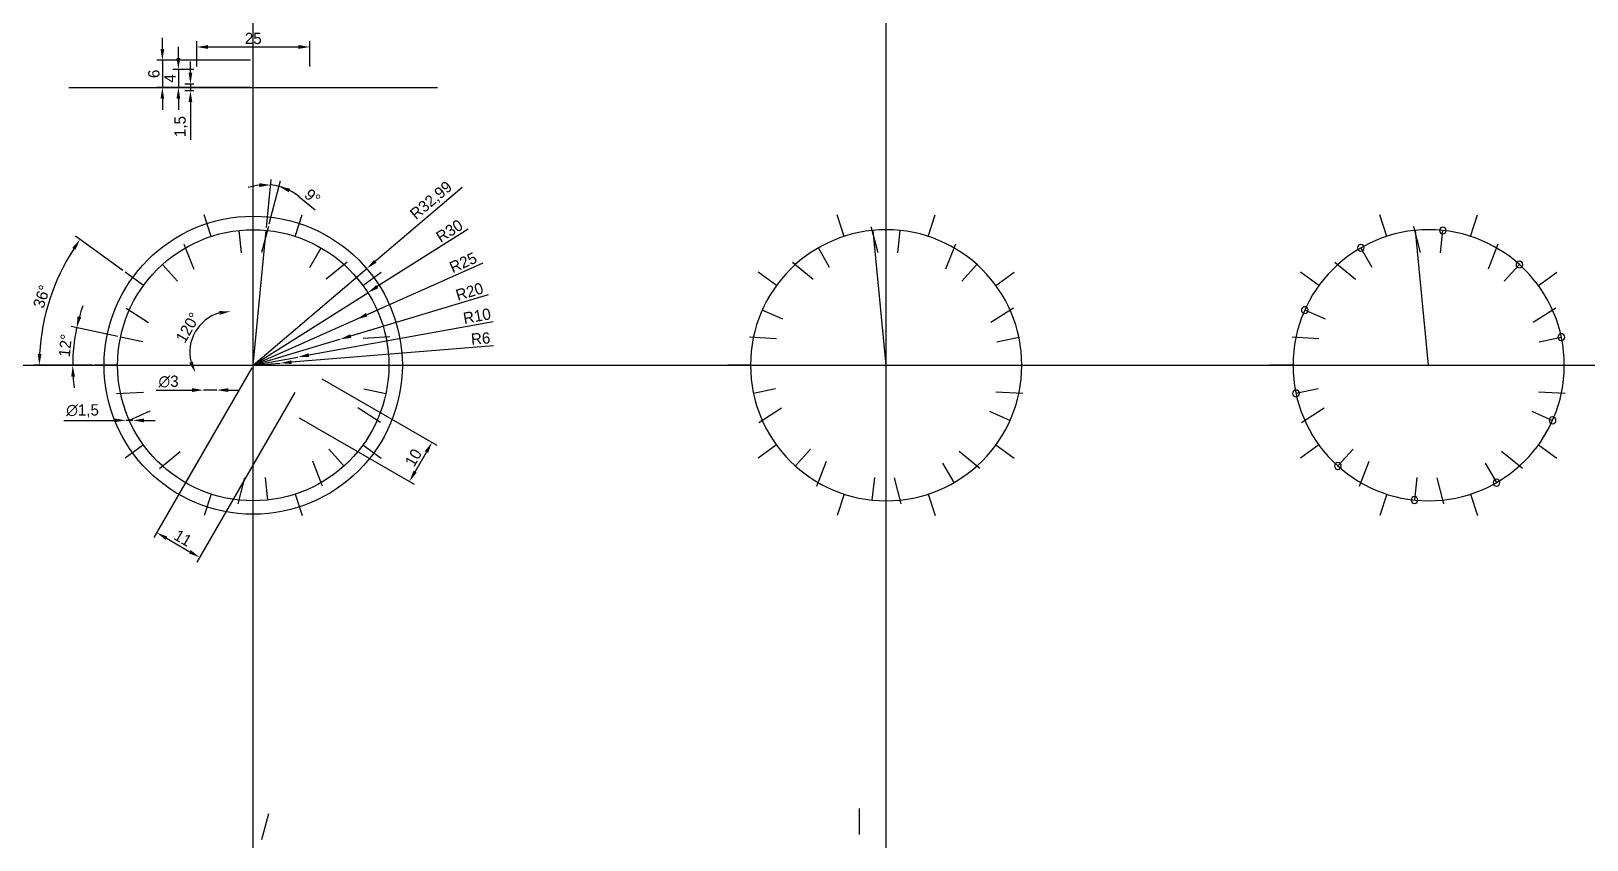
# Model space of a CAD drawing. Header units: millimetres. Extents: x 66 to 410, y 100 to 279.
import ezdxf

# ---------------------------------------------------------------- set-up
doc = ezdxf.new("R2010")
doc.units = ezdxf.units.MM
doc.dimstyles.new('ISO-25', dxfattribs={"dimtxt": 2.5, "dimasz": 2.5, "dimexe": 1.25, "dimexo": 0.625, "dimtad": 1, "dimtxsty": 'Standard', "dimcen": 2.5, "dimadec": 0, "dimazin": 0, "dimtfac": 1, "dimtmove": 0, "dimatfit": 3, "dimfxl": 0, "dimarcsym": 0})

# ---------------------------------------------------------------- blocks, each defined once
blk = doc.blocks.new('*D2')
at = {"color": 0, "lineweight": -2}
for p, q in [((117.94, 235.48), (118.97, 246.15)), ((118.51, 236.28), (121.01, 245.79)), ((125.15, 242.3), (128.68, 239.39))]:
    blk.add_line(p, q, dxfattribs=at)
for start, end in [(96.787, 109.0884), (75.2952, 84.4856), (50.5477, 75.2952), (50.6924, 62.9938)]:
    blk.add_arc((117.73, 233.3), 11.67, start, end, dxfattribs=at)
at = {"color": 0}
for points in [[(116.35, 245.3), (116.36, 244.46), (118.85, 244.91)], [(122.88, 243.3), (123.18, 244.08), (120.69, 244.58)]]:
    blk.add_solid(points, dxfattribs=at)
at = {"layer": 'Defpoints', "color": 0}
for p in [(119.47, 244.83), (117.88, 234.86), (118.36, 235.67), (116.85, 229.93), (115, 205)]:
    blk.add_point(p, dxfattribs=at)
at = {"color": 0, "insert": (128.11, 242.3), "char_height": 2.5, "attachment_point": 5, "rotation": 320.5477}
blk.add_mtext('9°', dxfattribs=at)
blk = doc.blocks.new('*D3')
at = {"color": 0, "lineweight": -2}
for p, q in [((168.15, 209.26), (123.47, 205.68)), ((115, 205), (120.98, 205.48))]:
    blk.add_line(p, q, dxfattribs=at)
at = {"color": 0}
blk.add_solid([(123.44, 206.09), (123.51, 205.26), (120.98, 205.48)], dxfattribs=at)
at = {"layer": 'Defpoints', "color": 0}
for p in [(115, 205), (120.98, 205.48)]:
    blk.add_point(p, dxfattribs=at)
at = {"color": 0, "insert": (165.3, 210.91), "char_height": 2.5, "attachment_point": 5, "rotation": 4.5802}
blk.add_mtext('R6', dxfattribs=at)
blk = doc.blocks.new('*D4')
at = {"color": 0, "lineweight": -2}
for p, q in [((168.11, 214.64), (127.3, 207.23)), ((115, 205), (124.84, 206.79))]:
    blk.add_line(p, q, dxfattribs=at)
at = {"color": 0}
blk.add_solid([(127.22, 207.64), (127.37, 206.82), (124.84, 206.79)], dxfattribs=at)
at = {"layer": 'Defpoints', "color": 0}
for p in [(124.84, 206.79), (115, 205)]:
    blk.add_point(p, dxfattribs=at)
at = {"color": 0, "insert": (164.49, 215.89), "char_height": 2.5, "attachment_point": 5, "rotation": 10.2853}
blk.add_mtext('R10', dxfattribs=at)
blk = doc.blocks.new('*D5')
at = {"color": 0, "lineweight": -2}
for p, q in [((166.97, 220.56), (136.55, 211.46)), ((115, 205), (134.16, 210.74))]:
    blk.add_line(p, q, dxfattribs=at)
at = {"color": 0}
blk.add_solid([(136.43, 211.85), (136.67, 211.06), (134.16, 210.74)], dxfattribs=at)
at = {"layer": 'Defpoints', "color": 0}
for p in [(134.16, 210.74), (115, 205)]:
    blk.add_point(p, dxfattribs=at)
at = {"color": 0, "insert": (162.84, 221.29), "char_height": 2.5, "attachment_point": 5, "rotation": 16.6725}
blk.add_mtext('R20', dxfattribs=at)
blk = doc.blocks.new('*D6')
at = {"color": 0, "lineweight": -2}
for p, q in [((162.57, 235.14), (142.45, 222.4)), ((115, 205), (140.34, 221.06))]:
    blk.add_line(p, q, dxfattribs=at)
at = {"color": 0}
blk.add_solid([(142.23, 222.75), (142.68, 222.04), (140.34, 221.06)], dxfattribs=at)
at = {"layer": 'Defpoints', "color": 0}
for p in [(140.34, 221.06), (115, 205)]:
    blk.add_point(p, dxfattribs=at)
at = {"color": 0, "insert": (158.4, 234.72), "char_height": 2.5, "attachment_point": 5, "rotation": 32.3602}
blk.add_mtext('R30', dxfattribs=at)
blk = doc.blocks.new('*D7')
at = {"color": 0, "lineweight": -2}
for p, q in [((93.56, 199.5), (101.47, 199.5)), ((106.97, 199.5), (103.97, 199.5)), ((109.47, 199.5), (111.97, 199.5))]:
    blk.add_line(p, q, dxfattribs=at)
at = {"color": 0}
for points in [[(101.47, 199.92), (101.47, 199.08), (103.97, 199.5)], [(109.47, 199.92), (109.47, 199.08), (106.97, 199.5)]]:
    blk.add_solid(points, dxfattribs=at)
at = {"layer": 'Defpoints', "color": 0}
for p in [(103.97, 199.5), (106.97, 199.5)]:
    blk.add_point(p, dxfattribs=at)
at = {"color": 0, "insert": (96.27, 201.38), "char_height": 2.5, "attachment_point": 5}
blk.add_mtext('∅3', dxfattribs=at)
blk = doc.blocks.new('*D8')
at = {"color": 0, "lineweight": -2}
for p, q in [((73.08, 192.8), (84.34, 192.8)), ((88.34, 192.8), (86.84, 192.8)), ((90.84, 192.8), (93.34, 192.8))]:
    blk.add_line(p, q, dxfattribs=at)
at = {"color": 0}
for points in [[(84.34, 193.21), (84.34, 192.38), (86.84, 192.8)], [(90.84, 193.21), (90.84, 192.38), (88.34, 192.8)]]:
    blk.add_solid(points, dxfattribs=at)
at = {"layer": 'Defpoints', "color": 0}
for p in [(86.84, 192.8), (88.34, 192.8)]:
    blk.add_point(p, dxfattribs=at)
at = {"color": 0, "insert": (77.25, 194.88), "char_height": 2.5, "attachment_point": 5}
blk.add_mtext('∅1,5', dxfattribs=at)
blk = doc.blocks.new('*D9')
at = {"color": 0, "lineweight": -2}
for p, q in [((130.18, 202.01), (155.63, 187.31)), ((125.18, 193.35), (150.63, 178.65)), ((150.8, 181.44), (153.3, 185.77))]:
    blk.add_line(p, q, dxfattribs=at)
at = {"color": 0}
for points in [[(152.94, 185.98), (153.66, 185.56), (154.55, 187.94)], [(150.44, 181.65), (151.16, 181.23), (149.55, 179.28)]]:
    blk.add_solid(points, dxfattribs=at)
at = {"layer": 'Defpoints', "color": 0}
for p in [(129.64, 202.32), (124.64, 193.66), (154.55, 187.94)]:
    blk.add_point(p, dxfattribs=at)
at = {"color": 0, "insert": (150.43, 184.54), "char_height": 2.5, "attachment_point": 5, "rotation": 60}
blk.add_mtext('10', dxfattribs=at)
blk = doc.blocks.new('*D10')
at = {"color": 0, "lineweight": -2}
for p, q in [((114.69, 204.46), (92.99, 166.88)), ((124.21, 198.96), (102.52, 161.38)), ((95.78, 166.72), (100.98, 163.72))]:
    blk.add_line(p, q, dxfattribs=at)
at = {"color": 0}
for points in [[(95.99, 167.08), (95.58, 166.36), (93.62, 167.97)], [(101.19, 164.08), (100.77, 163.36), (103.15, 162.47)]]:
    blk.add_solid(points, dxfattribs=at)
at = {"layer": 'Defpoints', "color": 0}
for p in [(115, 205), (124.53, 199.5), (103.15, 162.47)]:
    blk.add_point(p, dxfattribs=at)
at = {"color": 0, "insert": (99.45, 166.76), "char_height": 2.5, "attachment_point": 5, "rotation": 330}
blk.add_mtext('11', dxfattribs=at)
blk = doc.blocks.new('*D11')
at = {"color": 0, "lineweight": -2}
for p, q in [((85.04, 211.37), (74.72, 213.56)), ((79.37, 205), (73.82, 205))]:
    blk.add_line(p, q, dxfattribs=at)
for start, end in [(160.8237, 164.4118), (168, 180), (183.5882, 187.1763)]:
    blk.add_arc((115, 205), 39.93, start, end, dxfattribs=at)
at = {"color": 0}
for points in [[(76.95, 215.63), (76.14, 215.83), (75.95, 213.3)], [(74.74, 202.49), (75.57, 202.51), (75.07, 205)]]:
    blk.add_solid(points, dxfattribs=at)
at = {"layer": 'Defpoints', "color": 0}
for p in [(75.46, 210.56), (85.66, 211.24), (90.55, 210.2), (80, 205), (85, 205)]:
    blk.add_point(p, dxfattribs=at)
at = {"color": 0, "insert": (73.43, 209.37), "char_height": 2.5, "attachment_point": 5, "rotation": 84}
blk.add_mtext('12°', dxfattribs=at)
blk = doc.blocks.new('*D12')
at = {"color": 0, "lineweight": -2}
for p, q in [((86.18, 225.94), (75.7, 233.55)), ((79.37, 205), (66.43, 205))]:
    blk.add_line(p, q, dxfattribs=at)
blk.add_arc((115, 205), 47.32, 147.0272, 176.9728, dxfattribs=at)
at = {"color": 0}
for points in [[(74.96, 230.99), (75.64, 230.52), (76.72, 232.82)], [(68.16, 207.49), (67.33, 207.51), (67.68, 205)]]:
    blk.add_solid(points, dxfattribs=at)
at = {"layer": 'Defpoints', "color": 0}
for p in [(71.77, 224.25), (86.68, 225.57), (90.73, 222.63), (80, 205), (85, 205)]:
    blk.add_point(p, dxfattribs=at)
at = {"color": 0, "insert": (68.21, 220.2), "char_height": 2.5, "attachment_point": 5, "rotation": 72}
blk.add_mtext('36°', dxfattribs=at)
blk = doc.blocks.new('*D13')
at = {"color": 0, "lineweight": -2}
for p, q in [((161.19, 244.37), (142.01, 228.02)), ((115, 205), (140.1, 226.4))]:
    blk.add_line(p, q, dxfattribs=at)
at = {"color": 0}
blk.add_solid([(141.74, 228.33), (142.28, 227.7), (140.1, 226.4)], dxfattribs=at)
at = {"layer": 'Defpoints', "color": 0}
for p in [(140.1, 226.4), (115, 205)]:
    blk.add_point(p, dxfattribs=at)
at = {"color": 0, "insert": (154.45, 241.36), "char_height": 2.5, "attachment_point": 5, "rotation": 40.4397}
blk.add_mtext('R32,99', dxfattribs=at)
blk = doc.blocks.new('*D14')
at = {"color": 0, "lineweight": -2}
for p, q in [((165.81, 227.62), (140.12, 216.19)), ((115, 205), (137.84, 215.17))]:
    blk.add_line(p, q, dxfattribs=at)
at = {"color": 0}
blk.add_solid([(139.95, 216.57), (140.29, 215.8), (137.84, 215.17)], dxfattribs=at)
at = {"layer": 'Defpoints', "color": 0}
for p in [(137.84, 215.17), (115, 205)]:
    blk.add_point(p, dxfattribs=at)
at = {"color": 0, "insert": (161.43, 227.72), "char_height": 2.5, "attachment_point": 5, "rotation": 24}
blk.add_mtext('R25', dxfattribs=at)
blk = doc.blocks.new('*D15')
at = {"color": 0, "lineweight": -2}
blk.add_arc((110, 207.89), 9.03, 105.9089, 194.0911, dxfattribs=at)
at = {"color": 0}
for points in [[(107.47, 216.99), (107.58, 216.16), (110, 216.92)], [(101.63, 205.84), (100.85, 205.53), (102.18, 203.37)]]:
    blk.add_solid(points, dxfattribs=at)
at = {"layer": 'Defpoints', "color": 0}
for p in [(110, 224.36), (104.19, 214.81), (110, 213.66), (105, 205), (95.73, 199.65)]:
    blk.add_point(p, dxfattribs=at)
at = {"color": 0, "insert": (100.55, 213.34), "char_height": 2.5, "attachment_point": 5, "rotation": 60}
blk.add_mtext('120°', dxfattribs=at)
blk = doc.blocks.new('*D16')
at = {"color": 0, "lineweight": -2}
for p, q in [((98.45, 273), (98.45, 275.5)), ((101.87, 270.5), (97.2, 270.5)), ((98.45, 270.5), (98.45, 266.5)), ((101.87, 266.5), (97.2, 266.5)), ((98.45, 264), (98.45, 261.5))]:
    blk.add_line(p, q, dxfattribs=at)
at = {"color": 0}
for points in [[(98.03, 273), (98.86, 273), (98.45, 270.5)], [(98.03, 264), (98.86, 264), (98.45, 266.5)]]:
    blk.add_solid(points, dxfattribs=at)
at = {"layer": 'Defpoints', "color": 0}
for p in [(102.5, 270.5), (98.45, 266.5), (102.5, 266.5)]:
    blk.add_point(p, dxfattribs=at)
at = {"color": 0, "insert": (96.57, 268.5), "char_height": 2.5, "attachment_point": 5, "rotation": 90}
blk.add_mtext('4', dxfattribs=at)
blk = doc.blocks.new('*D17')
at = {"color": 0, "lineweight": -2}
for p, q in [((94.9, 275), (94.9, 277.5)), ((114.37, 272.5), (93.65, 272.5)), ((94.9, 272.5), (94.9, 266.5)), ((114.37, 266.5), (93.65, 266.5)), ((94.9, 264), (94.9, 261.5))]:
    blk.add_line(p, q, dxfattribs=at)
at = {"color": 0}
for points in [[(94.49, 275), (95.32, 275), (94.9, 272.5)], [(94.49, 264), (95.32, 264), (94.9, 266.5)]]:
    blk.add_solid(points, dxfattribs=at)
at = {"layer": 'Defpoints', "color": 0}
for p in [(115, 272.5), (94.9, 266.5), (115, 266.5)]:
    blk.add_point(p, dxfattribs=at)
at = {"color": 0, "insert": (93.03, 269.5), "char_height": 2.5, "attachment_point": 5, "rotation": 90}
blk.add_mtext('6', dxfattribs=at)
blk = doc.blocks.new('*D18')
at = {"color": 0, "lineweight": -2}
for p, q in [((101.11, 269.75), (101.11, 272.25)), ((101.87, 267.25), (99.86, 267.25)), ((101.87, 265.75), (99.86, 265.75)), ((101.11, 267.25), (101.11, 265.75)), ((101.11, 263.25), (101.11, 254.92))]:
    blk.add_line(p, q, dxfattribs=at)
at = {"color": 0}
for points in [[(100.7, 269.75), (101.53, 269.75), (101.11, 267.25)], [(100.7, 263.25), (101.53, 263.25), (101.11, 265.75)]]:
    blk.add_solid(points, dxfattribs=at)
at = {"layer": 'Defpoints', "color": 0}
for p in [(101.11, 265.75), (102.5, 267.25), (102.5, 265.75)]:
    blk.add_point(p, dxfattribs=at)
at = {"color": 0, "insert": (99.03, 257.84), "char_height": 2.5, "attachment_point": 5, "rotation": 90}
blk.add_mtext('1,5', dxfattribs=at)
blk = doc.blocks.new('*D19')
at = {"color": 0, "lineweight": -2}
for p, q in [((102.5, 271.13), (102.5, 276.7)), ((105, 275.45), (125, 275.45)), ((127.5, 271.13), (127.5, 276.7))]:
    blk.add_line(p, q, dxfattribs=at)
at = {"color": 0}
for points in [[(105, 275.87), (105, 275.03), (102.5, 275.45)], [(125, 275.87), (125, 275.03), (127.5, 275.45)]]:
    blk.add_solid(points, dxfattribs=at)
at = {"layer": 'Defpoints', "color": 0}
for p in [(127.5, 275.45), (102.5, 270.5), (127.5, 270.5)]:
    blk.add_point(p, dxfattribs=at)
at = {"color": 0, "insert": (115, 277.33), "char_height": 2.5, "attachment_point": 5}
blk.add_mtext('25', dxfattribs=at)

msp = doc.modelspace()

# ---------------------------------------------------------------- linework, layer by layer
at = {"color": 253}
msp.add_line((115, 266.503), (115, 272.503), dxfattribs=at)
at = {"color": 1}
for p, q in [((74.203, 266.503), (155.797, 266.503)), ((105.729, 233.532), (104.184, 238.287)), ((124.271, 233.532), (125.816, 238.287)), ((90.729, 222.634), (86.684, 225.572)), ((139.271, 222.634), (143.316, 225.572)), ((85, 205), (80, 205)), ((145, 205), (150, 205)), ((90.729, 187.366), (86.684, 184.428)), ((139.271, 187.366), (143.316, 184.428)), ((105.729, 176.468), (104.184, 171.713)), ((124.271, 176.468), (125.816, 171.713))]:
    msp.add_line(p, q, dxfattribs=at)
at = {"color": 1, "extrusion": (1.22461e-16, -7.70372e-32, -1)}
for p, q in [((245.729, 233.532), (244.184, 238.287)), ((264.271, 233.532), (265.816, 238.287)), ((230.729, 222.634), (226.684, 225.572)), ((279.271, 222.634), (283.316, 225.572)), ((225, 205), (220, 205)), ((285, 205), (290, 205)), ((230.729, 187.366), (226.684, 184.428)), ((279.271, 187.366), (283.316, 184.428)), ((245.729, 176.468), (244.184, 171.713)), ((264.271, 176.468), (265.816, 171.713))]:
    msp.add_line(p, q, dxfattribs=at)
at = {"color": 1, "extrusion": (1.22461e-16, 0, -1)}
for p, q in [((365.729, 233.532), (364.184, 238.287)), ((384.271, 233.532), (385.816, 238.287)), ((350.729, 222.634), (346.684, 225.572)), ((399.271, 222.634), (403.316, 225.572)), ((345, 205), (340, 205)), ((405, 205), (410, 205)), ((350.729, 187.366), (346.684, 184.428)), ((399.271, 187.366), (403.316, 184.428)), ((365.729, 176.468), (364.184, 171.713)), ((384.271, 176.468), (385.816, 171.713))]:
    msp.add_line(p, q, dxfattribs=at)
at = {"color": 2}
for p, q in [((112.387, 229.863), (111.864, 234.836)), ((115, 205), (117.883, 234.861)), ((127.5, 226.651), (130, 230.981)), ((98.272, 223.579), (94.926, 227.294)), ((137.839, 215.168), (142.406, 217.202)), ((90.546, 210.198), (85.656, 211.237)), ((139.454, 199.802), (144.344, 198.763)), ((92.161, 194.832), (87.594, 192.798)), ((131.728, 186.421), (135.074, 182.706)), ((102.5, 183.349), (100, 179.019)), ((117.613, 180.137), (118.136, 175.164))]:
    msp.add_line(p, q, dxfattribs=at)
at = {"color": 140}
for p, q in [((118.356, 235.675), (116.849, 229.932)), ((99.685, 231.789), (101.841, 226.257)), ((135.745, 227.844), (131.15, 224.083)), ((86.864, 217.671), (91.86, 214.463)), ((145.21, 211.287), (139.283, 210.946)), ((84.79, 198.713), (90.717, 199.054)), ((143.136, 192.329), (138.14, 195.537)), ((94.255, 182.156), (98.85, 185.917)), ((130.315, 178.211), (128.159, 183.743)), ((111.644, 174.325), (113.151, 180.068)), ((118.356, 105.675), (116.849, 99.932))]:
    msp.add_line(p, q, dxfattribs=at)
at = {"color": 140, "extrusion": (1.22461e-16, -7.70372e-32, -1)}
for p, q in [((251.644, 235.675), (253.151, 229.932)), ((270.315, 231.789), (268.159, 226.257)), ((234.255, 227.844), (238.85, 224.083)), ((283.136, 217.671), (278.14, 214.463)), ((224.79, 211.287), (230.717, 210.946)), ((285.21, 198.713), (279.283, 199.054)), ((226.864, 192.329), (231.86, 195.537)), ((275.745, 182.156), (271.15, 185.917)), ((239.685, 178.211), (241.841, 183.743)), ((258.356, 174.325), (256.849, 180.068))]:
    msp.add_line(p, q, dxfattribs=at)
at = {"color": 2, "extrusion": (1.22461e-16, -7.70372e-32, -1)}
for p, q in [((255, 205), (252.117, 234.861)), ((257.613, 229.863), (258.136, 234.836)), ((242.5, 226.651), (240, 230.981)), ((271.728, 223.579), (275.074, 227.294)), ((232.161, 215.168), (227.594, 217.202)), ((279.454, 210.198), (284.344, 211.237)), ((230.546, 199.802), (225.656, 198.763)), ((277.839, 194.832), (282.406, 192.798)), ((238.272, 186.421), (234.926, 182.706)), ((267.5, 183.349), (270, 179.019)), ((252.387, 180.137), (251.864, 175.164))]:
    msp.add_line(p, q, dxfattribs=at)
at = {"color": 140, "extrusion": (1.22461e-16, 0, -1)}
for p, q in [((371.644, 235.675), (373.151, 229.932)), ((390.315, 231.789), (388.159, 226.257)), ((354.255, 227.844), (358.85, 224.083)), ((403.136, 217.671), (398.14, 214.463)), ((344.79, 211.287), (350.717, 210.946)), ((405.21, 198.713), (399.283, 199.054)), ((346.864, 192.329), (351.86, 195.537)), ((395.745, 182.156), (391.15, 185.917)), ((359.685, 178.211), (361.841, 183.743)), ((378.356, 174.325), (376.849, 180.068))]:
    msp.add_line(p, q, dxfattribs=at)
at = {"color": 2, "extrusion": (1.22461e-16, 0, -1)}
for p, q in [((375, 205), (372.117, 234.861)), ((377.613, 229.863), (378.136, 234.836)), ((362.5, 226.651), (360, 230.981)), ((391.728, 223.579), (395.074, 227.294)), ((352.161, 215.168), (347.594, 217.202)), ((399.454, 210.198), (404.344, 211.237)), ((350.546, 199.802), (345.656, 198.763)), ((397.839, 194.832), (402.406, 192.798)), ((358.272, 186.421), (354.926, 182.706)), ((387.5, 183.349), (390, 179.019)), ((372.387, 180.137), (371.864, 175.164))]:
    msp.add_line(p, q, dxfattribs=at)
at = {"color": 140, "extrusion": (1, 0, 2.22045e-16)}
msp.add_line((249.04, 106.847, -3.356), (249.04, 101.104, -1.849), dxfattribs=at)
at = {"color": 7}
for p, direction in [((115, 205), (0, 1)), ((255, 205), (0, 1)), ((115, 205), (1, 0))]:
    msp.add_xline(p, direction, dxfattribs=at)
for radius in [32.985, 30]:
    msp.add_circle((115, 205), radius, dxfattribs=at)
at = {"color": 7, "extrusion": (1.22461e-16, -7.70372e-32, -1)}
msp.add_circle((-255, 205), 30, dxfattribs=at)
at = {"color": 7, "extrusion": (1.22461e-16, 0, -1)}
msp.add_circle((-375, 205), 30, dxfattribs=at)
at = {"color": 140, "extrusion": (1.22461e-16, 0, -1)}
for centre in [(-378.136, 234.836), (-360, 230.981), (-395.074, 227.294), (-347.594, 217.202), (-404.344, 211.237), (-345.656, 198.763), (-402.406, 192.798), (-354.926, 182.706), (-390, 179.019), (-371.864, 175.164)]:
    msp.add_circle(centre, 0.75, dxfattribs=at)

# ---------------------------------------------------------------- dimensions: what is measured, and where the dimension line sits
at = {"color": 7}
dim = msp.add_linear_dim(base=(127.5, 275.45), p1=(102.5, 270.503), p2=(127.5, 270.503), dimstyle='ISO-25', dxfattribs=at)
dim.commit()
dim.dimension.update_dxf_attribs({"geometry": '*D19', "text_midpoint": (115, 277.325)})
for base, p1, p2, picture, middle in [((94.905, 266.503), (115, 272.503), (115, 266.503), '*D17', (93.03, 269.503)), ((101.115, 265.753), (102.5, 267.253), (102.5, 265.753), '*D18', (99.031, 257.837))]:
    dim = msp.add_linear_dim(base=base, p1=p1, p2=p2, angle=90, dimstyle='ISO-25', dxfattribs=at)
    dim.commit()
    dim.dimension.update_dxf_attribs({"geometry": picture, "text_midpoint": middle})
for base, p1, p2, angle, picture, middle, dimtype in [((98.448, 266.503), (102.5, 270.503), (102.5, 266.503), 90, '*D16', (98.448, 268.503), 160), ((103.145, 162.467), (115, 205), (124.526, 199.5), 330, '*D10', (98.515, 165.141), 161), ((154.552, 187.938), (124.635, 193.664), (129.635, 202.324), 60, '*D9', (152.05, 183.604), 161)]:
    dim = msp.add_linear_dim(base=base, p1=p1, p2=p2, angle=angle, dimstyle='ISO-25', dxfattribs=at)
    dim.commit()
    dim.dimension.update_dxf_attribs({"geometry": picture, "text_midpoint": middle, "dimtype": dimtype})
for base, line1, line2, picture, middle in [((119.472, 244.832), ((118.356, 235.675), (116.849, 229.932)), ((115, 205), (117.883, 234.861)), '*D2', (128.106, 242.296)), ((71.769, 224.248), ((90.729, 222.634), (86.684, 225.572)), ((85, 205), (80, 205)), '*D12', (68.21, 220.203)), ((104.194, 214.806), ((105, 205), (95.729, 199.648)), ((110, 224.365), (110, 213.66)), '*D15', (100.554, 213.341)), ((75.462, 210.557), ((90.546, 210.198), (85.656, 211.237)), ((85, 205), (80, 205)), '*D11', (73.428, 209.369))]:
    dim = msp.add_angular_dim_2l(base=base, line1=line1, line2=line2, dimstyle='ISO-25', dxfattribs=at)
    dim.commit()
    dim.dimension.update_dxf_attribs({"geometry": picture, "text_midpoint": middle})
for mpoint, picture, middle in [((140.105, 226.396), '*D13', (155.799, 239.772)), ((140.341, 221.057), '*D6', (159.404, 233.137)), ((134.159, 210.738), '*D5', (163.379, 219.489)), ((124.839, 206.786), '*D4', (164.828, 214.042)), ((120.981, 205.479), '*D3', (165.449, 209.041))]:
    dim = msp.add_radius_dim(center=(115, 205), mpoint=mpoint, dimstyle='ISO-25', dxfattribs=at)
    dim.commit()
    dim.dimension.update_dxf_attribs({"geometry": picture, "text_midpoint": middle, "dimtype": 164})
dim = msp.add_radius_dim(center=(115, 205), mpoint=(137.839, 215.168), dimstyle='ISO-25', override={"dimtmove": 1}, dxfattribs=at)
dim.commit()
dim.dimension.update_dxf_attribs({"geometry": '*D14', "text_midpoint": (162.191, 226.011), "dimtype": 164})
dim = msp.add_diameter_dim_2p(p1=(106.974, 199.5), p2=(103.974, 199.5), dimstyle='ISO-25', dxfattribs=at)
dim.commit()
dim.dimension.update_dxf_attribs({"geometry": '*D7', "text_midpoint": (96.265, 201.375)})
dim = msp.add_diameter_dim_2p(p1=(88.344, 192.798), p2=(86.844, 192.798), dimstyle='ISO-25', dxfattribs=at)
dim.commit()
dim.dimension.update_dxf_attribs({"geometry": '*D8', "text_midpoint": (77.249, 192.798), "dimtype": 163})

doc.saveas('drawing.dxf')
